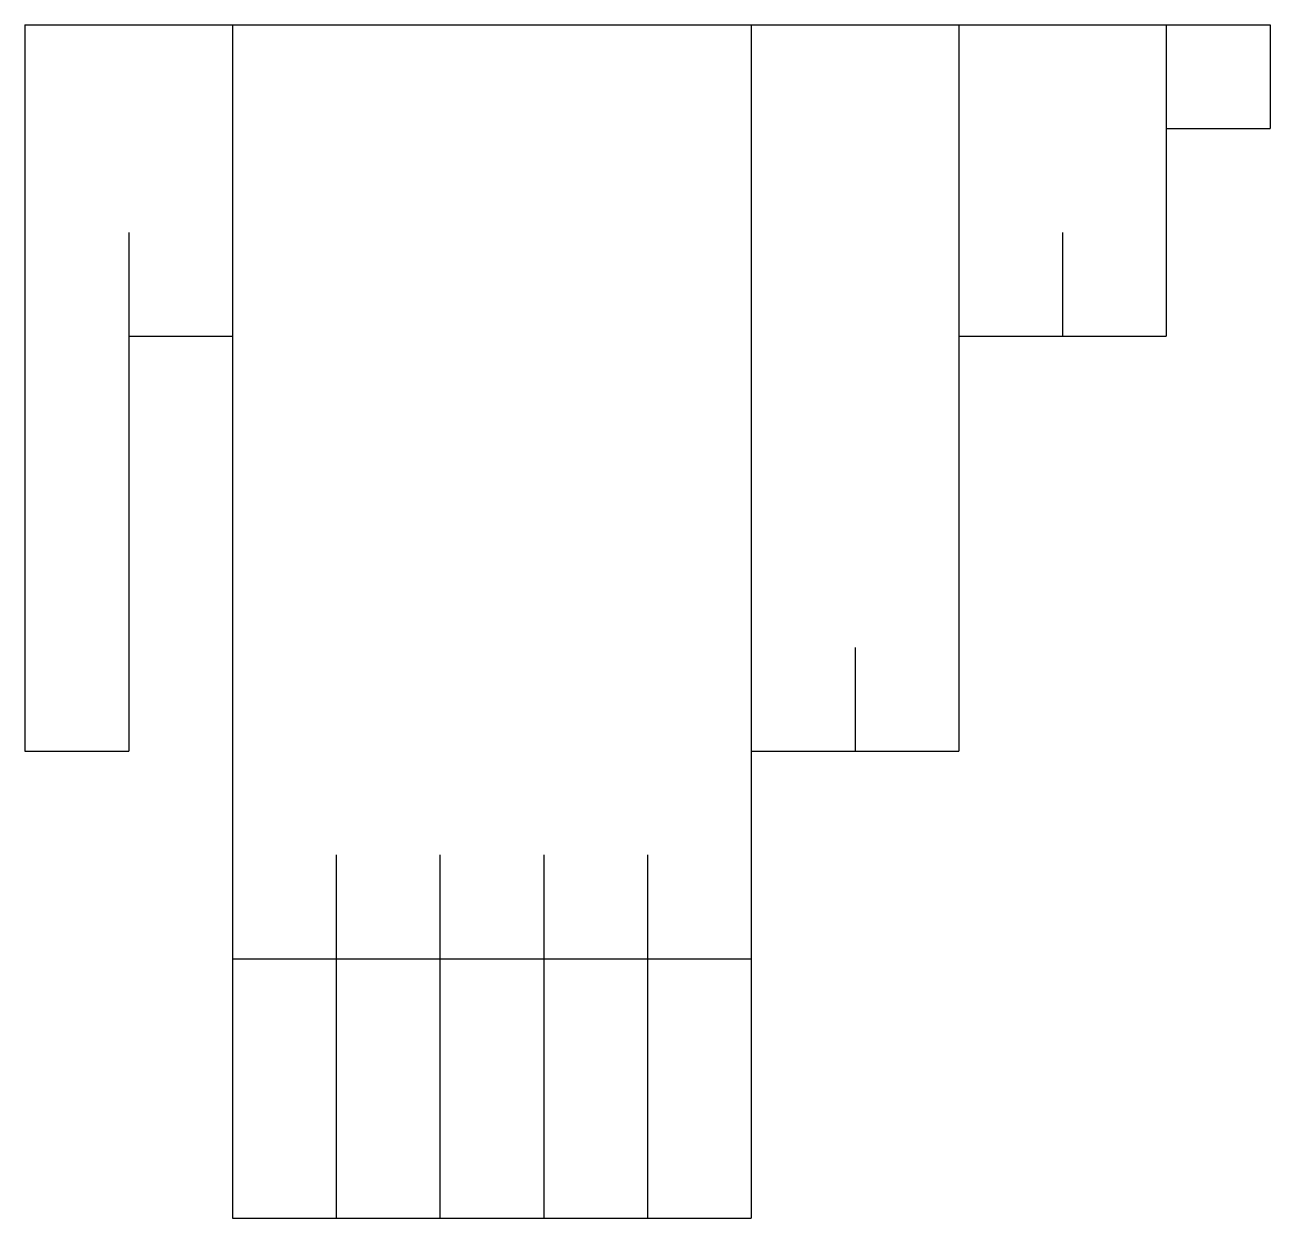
# Model space of a CAD drawing. Header units: millimetres. Extents: x 130 to 250, y 0 to 115.
import ezdxf

# ---------------------------------------------------------------- set-up
doc = ezdxf.new("R2010")
doc.units = ezdxf.units.MM
doc.layers.add('CUT', color=3, linetype='CONTINUOUS')

msp = doc.modelspace()

# ---------------------------------------------------------------- linework, layer by layer
at = {"layer": 'CUT'}
for p, q in [((130, 115), (130, 105)), ((130, 115), (140, 115)), ((140, 115), (150, 115)), ((150, 115), (150, 105)), ((150, 115), (160, 115)), ((160, 115), (170, 115)), ((170, 115), (180, 115)), ((180, 115), (190, 115)), ((190, 115), (200, 115)), ((200, 115), (210, 115)), ((200, 115), (200, 105)), ((210, 115), (220, 115)), ((220, 115), (220, 105)), ((220, 115), (230, 115)), ((230, 115), (240, 115)), ((240, 115), (250, 115)), ((240, 115), (240, 105)), ((250, 115), (250, 105)), ((130, 105), (130, 95)), ((150, 105), (150, 95)), ((200, 105), (200, 95)), ((220, 105), (220, 95)), ((240, 105), (240, 95)), ((240, 105), (250, 105)), ((130, 95), (130, 85)), ((140, 95), (140, 85)), ((150, 95), (150, 85)), ((200, 95), (200, 85)), ((220, 95), (220, 85)), ((230, 95), (230, 85)), ((240, 95), (240, 85)), ((130, 85), (130, 75)), ((140, 85), (140, 75)), ((140, 85), (150, 85)), ((150, 85), (150, 75)), ((200, 85), (200, 75)), ((220, 85), (220, 75)), ((220, 85), (230, 85)), ((230, 85), (240, 85)), ((130, 75), (130, 65)), ((140, 75), (140, 65)), ((150, 75), (150, 65)), ((200, 75), (200, 65)), ((220, 75), (220, 65)), ((130, 65), (130, 55)), ((140, 65), (140, 55)), ((150, 65), (150, 55)), ((200, 65), (200, 55)), ((220, 65), (220, 55)), ((130, 55), (130, 45)), ((140, 55), (140, 45)), ((150, 55), (150, 45)), ((200, 55), (200, 45)), ((210, 55), (210, 45)), ((220, 55), (220, 45)), ((130, 45), (140, 45)), ((150, 45), (150, 35)), ((200, 45), (210, 45)), ((200, 45), (200, 35)), ((210, 45), (220, 45)), ((150, 35), (150, 25)), ((160, 35), (160, 25)), ((170, 35), (170, 25)), ((180, 35), (180, 25)), ((190, 35), (190, 25)), ((200, 35), (200, 25)), ((150, 25), (160, 25)), ((150, 25), (150, 0)), ((160, 25), (170, 25)), ((160, 25), (160, 0)), ((170, 25), (180, 25)), ((170, 25), (170, 0)), ((180, 25), (180, 0)), ((180, 25), (190, 25)), ((190, 25), (200, 25)), ((190, 25), (190, 0)), ((200, 25), (200, 0)), ((150, 0), (160, 0)), ((160, 0), (170, 0)), ((170, 0), (180, 0)), ((180, 0), (190, 0)), ((190, 0), (200, 0))]:
    msp.add_line(p, q, dxfattribs=at)

doc.saveas('drawing.dxf')
